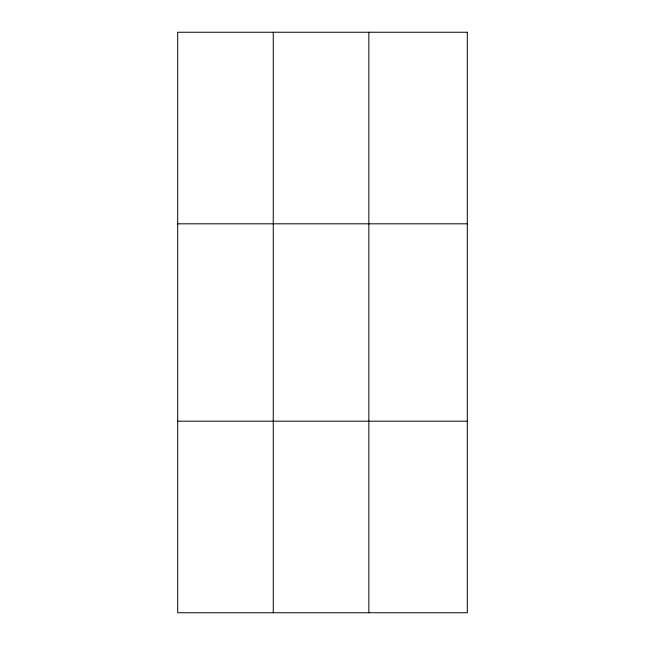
<?xml version="1.0" encoding="UTF-8"?>
<svg xmlns="http://www.w3.org/2000/svg" width="645" height="645" viewBox="0 0 645 645"><rect width="100%" height="100%" fill="white"/><g stroke="black" fill="none" stroke-linecap="round" stroke-linejoin="round"><path stroke-width="0.97" d="M273.262 32.25L273.262 612.75M368.843 32.25L368.843 612.75M177.689 223.815L467.311 223.815M177.689 421.185L467.311 421.185M467.311 32.25L467.311 612.75L177.689 612.75L177.689 32.25L467.311 32.25"/></g></svg>
